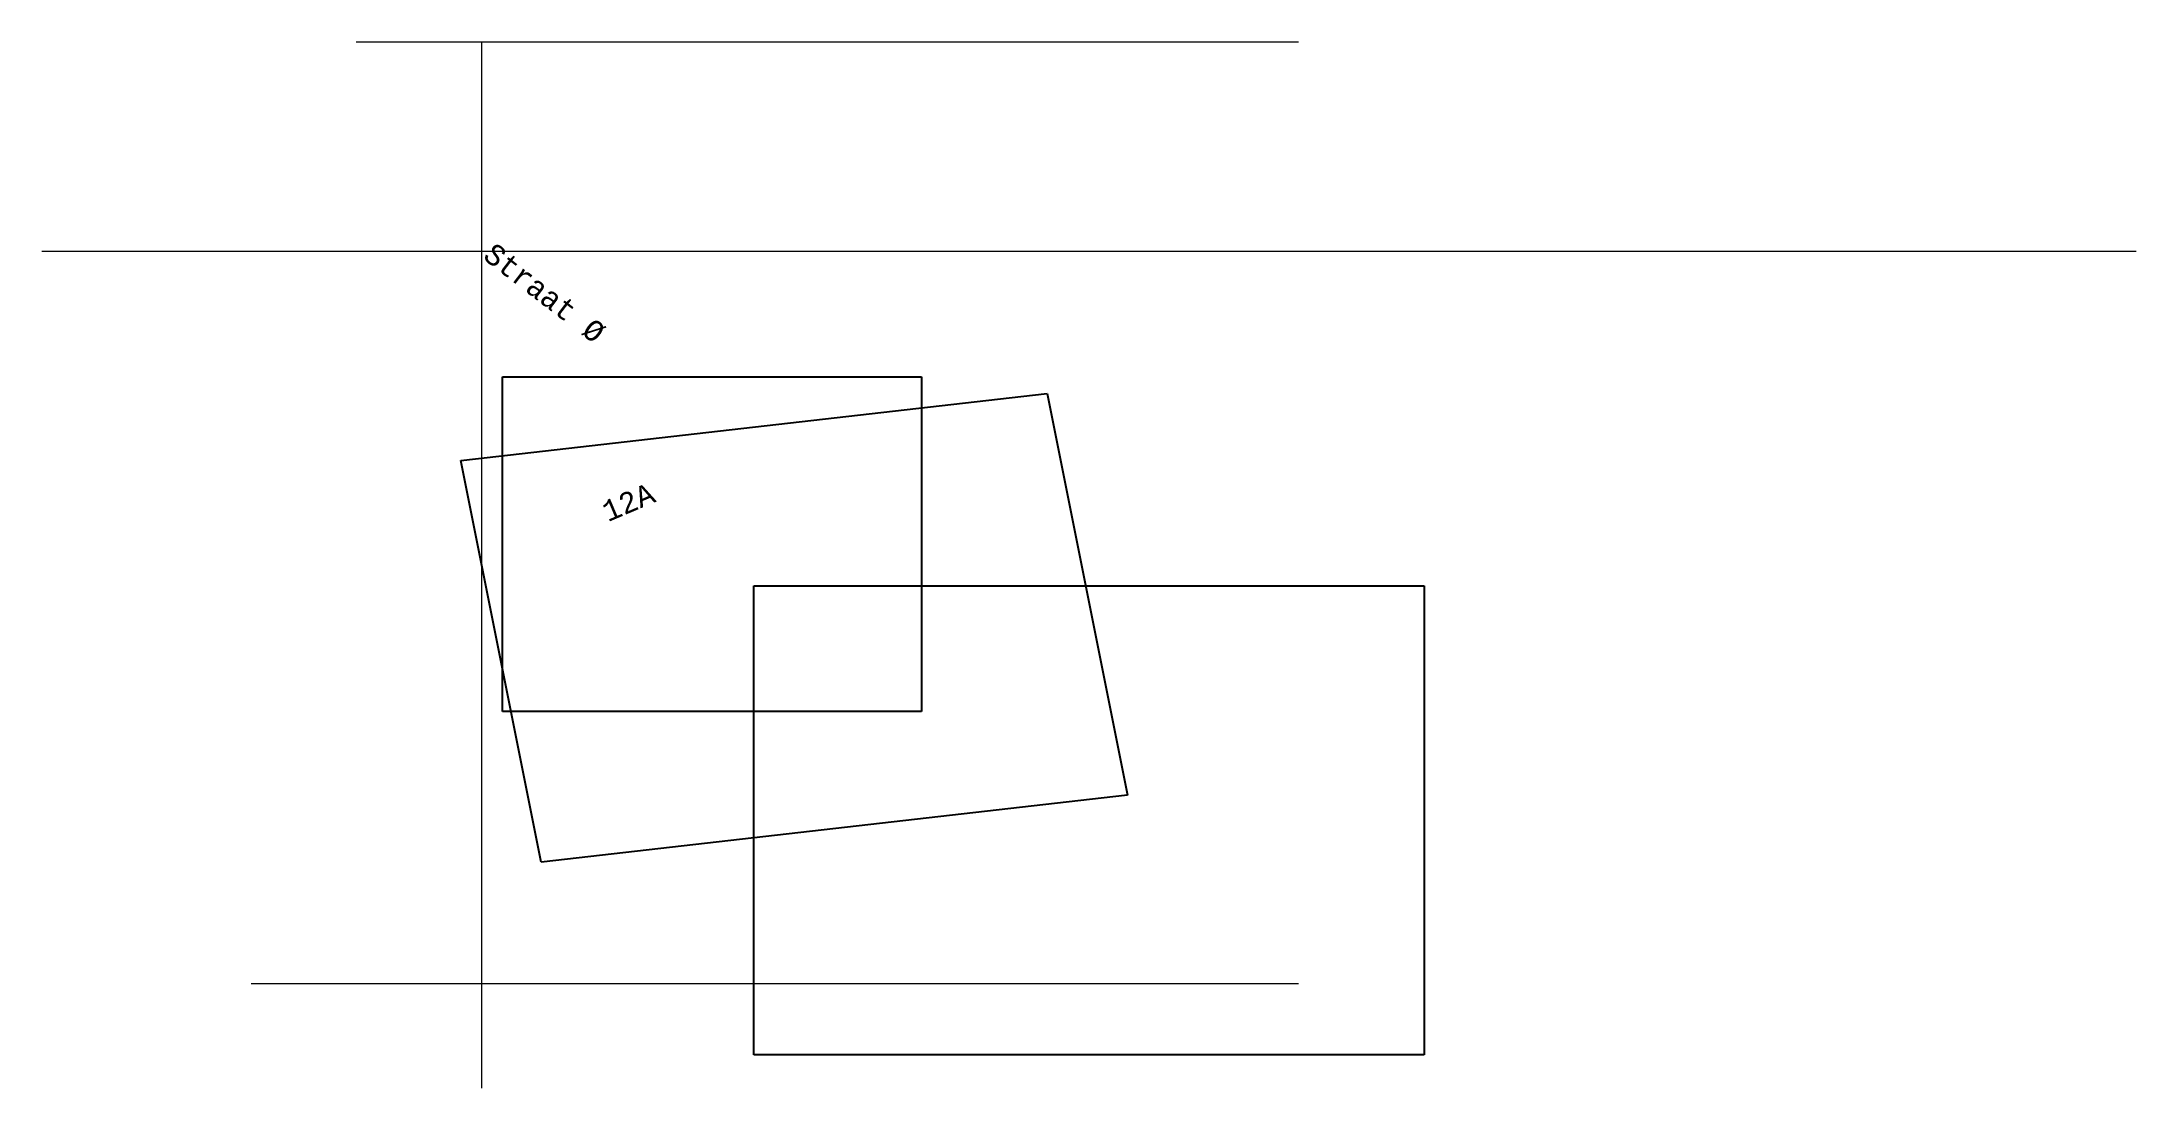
# Model space of a CAD drawing. Header units: metres. Extents: x 154980 to 155080, y 462990 to 463040.
import ezdxf
from ezdxf.enums import TextEntityAlignment as Align

# ---------------------------------------------------------------- set-up
doc = ezdxf.new("R2010")
doc.units = ezdxf.units.M
for name, color, linetype, true_color in [('BGT_VECTOR_OMTREK', 7, 'Continuous', 0x9b9b9b), ('BGT_WEGDEEL', 7, 'Continuous', 0x919191), ('KAD_GRENS', 7, 'Continuous', 0x6e6e6e), ('KAD_HUISNUMMER', 7, 'Continuous', 0x5f5f5f), ('KAD_STRAATNAAM', 7, 'Continuous', 0x737373)]:
    doc.layers.add(name, color=color, linetype=linetype, true_color=true_color)
doc.layers.add('PROEFSLEUVEN_TIFF', color=7, linetype='Continuous')
doc.styles.add('KADASTRALE_LABELS', font='LiberationMono-Regular.ttf')
picture_1 = doc.add_image_def('image1.tiff', size_in_pixel=(40, 32))
picture_2 = doc.add_image_def('image2.tiff', size_in_pixel=(40, 32))
picture_3 = doc.add_image_def('image3.tiff', size_in_pixel=(40, 32))

msp = doc.modelspace()

# ---------------------------------------------------------------- linework, layer by layer
at = {"layer": 'BGT_VECTOR_OMTREK', "color": 8, "lineweight": 9, "true_color": 0x9b9b9b}
msp.add_lwpolyline([(154995, 463040), (155040, 463040)], dxfattribs=at)
at = {"layer": 'BGT_WEGDEEL', "color": 8, "lineweight": 9, "true_color": 0x919191}
msp.add_lwpolyline([(154990, 462995), (155040, 462995)], dxfattribs=at)
at = {"layer": 'KAD_GRENS', "color": 8, "lineweight": 13}
for points in [[(155001, 462990), (155001, 463040)], [(154980, 463030), (155080, 463030)]]:
    msp.add_lwpolyline(points, dxfattribs=at)

# ---------------------------------------------------------------- texts
at = {"layer": 'KAD_HUISNUMMER', "color": 8, "style": 'KADASTRALE_LABELS'}
msp.add_text('12A', height=1, rotation=23, dxfattribs=at).set_placement((155008, 463018), align=Align.MIDDLE_CENTER)
at = {"layer": 'KAD_STRAATNAAM', "color": 8, "style": 'KADASTRALE_LABELS'}
msp.add_text('Straat Ø', height=1, rotation=322.5, dxfattribs=at).set_placement((155004, 463028), align=Align.MIDDLE_CENTER)

# ---------------------------------------------------------------- pictures from other files: only their frames are drawn
at = {"layer": 'PROEFSLEUVEN_TIFF'}
image = msp.add_image(picture_3, insert=(155002, 463008), size_in_units=(20, 16), dxfattribs=at)
image.dxf.flags = 11
image = msp.add_image(picture_1, insert=(155003.84, 463000.8), size_in_units=(28.18, 19.58), rotation=6.5198, dxfattribs=at)
image.dxf.v_pixel = (-0.12, 0.6)
image.dxf.flags = 11
image = msp.add_image(picture_2, insert=(155014, 462991.6), size_in_units=(32, 22.4), dxfattribs=at)
image.dxf.flags = 11

doc.saveas('drawing.dxf')
